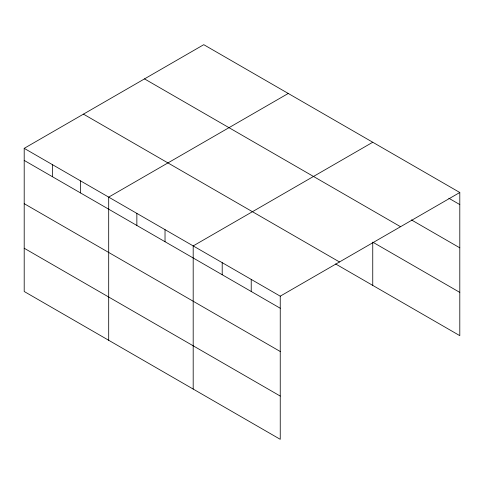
<?xml version="1.0" encoding="UTF-8"?>
<svg xmlns="http://www.w3.org/2000/svg" width="484" height="484" viewBox="0 0 484 484"><rect width="100%" height="100%" fill="white"/><g stroke="black" fill="none" stroke-linecap="round" stroke-linejoin="round"><path stroke-width="0.73" d="M280.242 351.499L280.242 296.172L24.2 148.346L24.2 291.495L280.242 439.321L280.242 351.499L24.2 203.673M24.2 148.346L203.758 44.679L459.8 192.505L459.8 335.654L335.618 263.955M288.252 93.46L108.694 197.127L108.694 340.276M372.747 142.248L193.189 245.914L193.189 389.057M280.242 296.172L459.8 192.505M448.837 198.246L459.8 204.575M411.436 219.911L459.8 247.832M144.504 78.892L400.546 226.718M459.8 292.397L372.747 242.139L372.747 285.391M83.454 114.139L339.496 261.965M24.2 160.416L280.242 308.241M24.2 248.238L280.242 396.063M251.226 279.419L251.226 291.489M222.204 262.667L222.204 274.737M165.026 229.652L165.026 241.722M136.857 213.39L136.857 225.459M80.532 180.871L80.532 192.941M52.363 164.608L52.363 176.678"/></g></svg>
